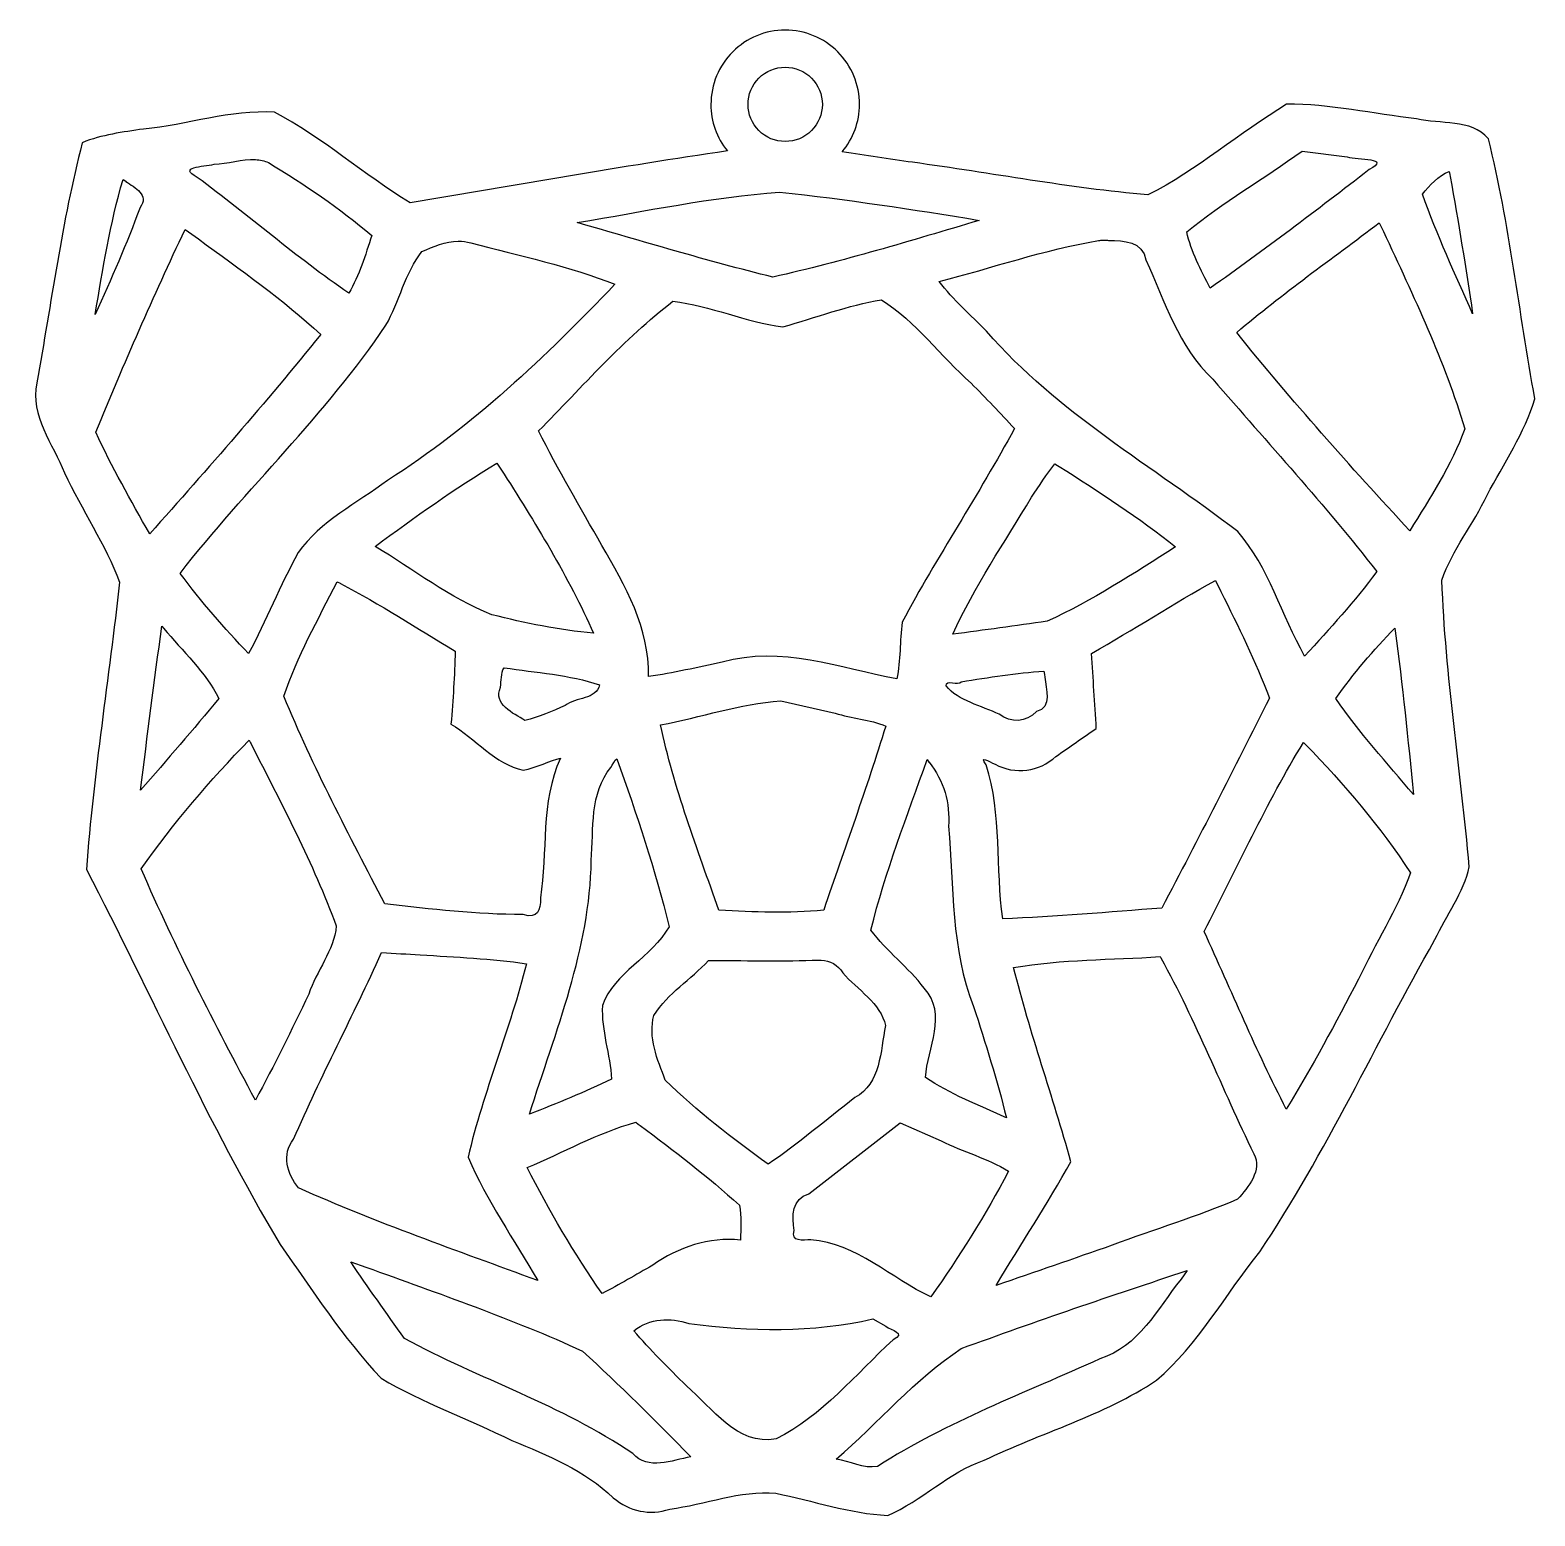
# Model space of a CAD drawing. Extents: x 11.1 to 48.4, y 53.6 to 90.5.
import ezdxf

# ---------------------------------------------------------------- set-up
doc = ezdxf.new("R2010")
doc.units = 0
doc.layers.add('Layer_1', color=7, linetype='CONTINUOUS')

msp = doc.modelspace()

# ---------------------------------------------------------------- linework, layer by layer
at = {"layer": 'Layer_1', "color": 7}
for points in [[(29.817438, 90.451919), (29.817438, 90.451919)], [(29.817438, 89.530839), (29.817438, 89.530839)], [(42.635399, 87.45), (43.755468, 87.305031)], [(42.635399, 87.45), (42.635399, 87.45)], [(16.685287, 87.239437), (16.685287, 87.239437)], [(46.283341, 86.947842), (46.298776, 86.867917), (46.308145, 86.819408)], [(46.283341, 86.947842), (46.283341, 86.947842)], [(13.396185, 86.746649), (13.464535, 86.702551), (13.467843, 86.700898)], [(13.396185, 86.746649), (13.396185, 86.746649)], [(29.677431, 86.435214), (29.677431, 86.435214)], [(14.934627, 85.506415), (15.265907, 85.272148)], [(14.934627, 85.506415), (14.934627, 85.506415)], [(44.547014, 85.675088), (44.652297, 85.456255)], [(44.547014, 85.675088), (44.547014, 85.675088)], [(21.710165, 85.216476), (21.710165, 85.216476)], [(37.710841, 85.243485), (37.710841, 85.243485)], [(32.206957, 83.760715), (32.206957, 83.760715)], [(22.670382, 79.709285), (22.766293, 79.563213)], [(22.670382, 79.709285), (22.670382, 79.709285)], [(36.500923, 79.697158), (36.570378, 79.654715), (36.612822, 79.628256)], [(36.500923, 79.697158), (36.500923, 79.697158)], [(18.706042, 76.769102), (18.778251, 76.732171), (18.792583, 76.725005)], [(18.706042, 76.769102), (18.706042, 76.769102)], [(40.485108, 76.800519), (40.621258, 76.529324)], [(40.485108, 76.800519), (40.485108, 76.800519)], [(14.36026, 75.665018), (14.399397, 75.619817)], [(14.36026, 75.665018), (14.36026, 75.665018)], [(44.937827, 75.620921), (44.946646, 75.555327)], [(44.937827, 75.620921), (44.937827, 75.620921)], [(22.845117, 74.639205), (22.845117, 74.639205)], [(36.233035, 74.551011), (36.244609, 74.470535), (36.253428, 74.406042)], [(36.233035, 74.551011), (36.233035, 74.551011)], [(29.706646, 73.812935), (31.056021, 73.508662)], [(29.706646, 73.812935), (29.706646, 73.812935)], [(16.521024, 72.842796), (16.559058, 72.771137), (16.571185, 72.747986)], [(16.521024, 72.842796), (16.521024, 72.842796)], [(42.670126, 72.783814), (42.721389, 72.732551)], [(42.670126, 72.783814), (42.670126, 72.783814)], [(25.638676, 72.381427), (25.638676, 72.381427)], [(33.335846, 72.361584), (33.382701, 72.295437), (33.384905, 72.292132)], [(33.335846, 72.361584), (33.335846, 72.361584)], [(19.810126, 67.571523), (19.810126, 67.571523)], [(30.710409, 67.38411), (30.710409, 67.38411)], [(39.113686, 67.471754), (39.130772, 67.441988)], [(39.113686, 67.471754), (39.113686, 67.471754)], [(26.109414, 63.363547), (26.175009, 63.316142), (26.219106, 63.284172)], [(26.109414, 63.363547), (26.109414, 63.363547)], [(30.402279, 61.593593), (32.671631, 63.349216), (32.671631, 63.349216)], [(32.671631, 63.349216), (33.683112, 62.90714)], [(19.042834, 59.906875), (19.420968, 59.77348)], [(19.042834, 59.906875), (19.042834, 59.906875)], [(39.785617, 59.685285), (39.63293, 59.474722)], [(39.785617, 59.685285), (39.785617, 59.685285)], [(31.993637, 58.485291), (32.310036, 58.308351)], [(31.993637, 58.485291), (31.993637, 58.485291)]]:
    msp.add_lwpolyline(points, dxfattribs=at)
for points in [[(29.817438, 90.451919), (29.328867, 90.45192), (28.860305, 90.257836), (28.514833, 89.912363)], [(31.120045, 89.912364), (30.774572, 90.257837), (30.30601, 90.45192), (29.817438, 90.451919)], [(28.514833, 89.912363), (28.169361, 89.566891), (27.975277, 89.09833), (27.975278, 88.609758)], [(31.659601, 88.609758), (31.659602, 89.09833), (31.465518, 89.566892), (31.120045, 89.912364)], [(28.896358, 88.609758), (28.896358, 88.854044), (28.9934, 89.088325), (29.166136, 89.261061)], [(29.166136, 89.261061), (29.338872, 89.433797), (29.573152, 89.530839), (29.817438, 89.530839)], [(29.817438, 89.530839), (30.061724, 89.53084), (30.296006, 89.433798), (30.468743, 89.261062)], [(30.468743, 89.261062), (30.641479, 89.088326), (30.738522, 88.854045), (30.738521, 88.609758)], [(17.155473, 88.412423), (16.055161, 88.487488), (14.991413, 88.096549), (13.903854, 87.996255)], [(27.975278, 88.609758), (27.975845, 88.189693), (28.11996, 87.782438), (28.38373, 87.455512)], [(29.166135, 87.958454), (28.993398, 88.131191), (28.896357, 88.365472), (28.896358, 88.609758)], [(30.738521, 88.609758), (30.738522, 88.365472), (30.64148, 88.13119), (30.468744, 87.958453)], [(31.231307, 87.431811), (31.507367, 87.762329), (31.658909, 88.179118), (31.659601, 88.609758)], [(42.250651, 88.610859), (41.07894, 87.90249), (40.041678, 86.982126), (38.813825, 86.365208)], [(45.47526, 88.253673), (44.406473, 88.364789), (43.31823, 88.631357), (42.250651, 88.610859)], [(20.517335, 86.171181), (19.36435, 86.866539), (18.347408, 87.790634), (17.155473, 88.412423)], [(47.256237, 87.755373), (46.816464, 88.265808), (46.063275, 88.099396), (45.47526, 88.253673)], [(13.903854, 87.996255), (13.390873, 87.923718), (12.869368, 87.855059), (12.385807, 87.658909)], [(29.817438, 87.688675), (29.573152, 87.688675), (29.338871, 87.785717), (29.166135, 87.958454)], [(30.468744, 87.958453), (30.296007, 87.785716), (30.061725, 87.688674), (29.817438, 87.688675)], [(48.408827, 81.308909), (48.014472, 83.45204), (47.778729, 85.642369), (47.256237, 87.755373)], [(12.385807, 87.658909), (11.879839, 85.699503), (11.623728, 83.68668), (11.255265, 81.699722)], [(28.38373, 87.455512), (25.755121, 87.068348), (23.138359, 86.606299), (20.517335, 86.171181)], [(32.975352, 87.172739), (32.396249, 87.251146), (31.81457, 87.350556), (31.231307, 87.431811)], [(39.774591, 85.445229), (40.674917, 86.189536), (41.688594, 86.766221), (42.635399, 87.45)], [(15.238346, 86.799015), (14.743441, 87.070024), (15.377131, 87.059571), (15.65286, 87.122577)], [(15.65286, 87.122577), (15.979312, 87.136378), (16.351087, 87.258047), (16.685287, 87.239437)], [(16.685287, 87.239437), (16.796686, 87.233234), (16.903835, 87.211613), (17.003889, 87.16502)], [(17.003889, 87.16502), (17.900369, 86.626069), (18.767447, 86.034066), (19.565386, 85.356484)], [(38.813825, 86.365208), (36.857076, 86.534502), (34.925714, 86.909003), (32.975352, 87.172739)], [(44.298416, 86.990839), (43.002781, 85.987358), (41.697504, 84.993941), (40.358328, 84.05231)], [(43.755468, 87.305031), (44.012406, 87.226201), (44.872882, 87.2953), (44.298416, 86.990839)], [(45.617474, 86.384501), (45.800337, 86.611125), (46.011087, 86.83138), (46.283341, 86.947842)], [(12.707717, 83.401325), (12.895984, 84.525032), (13.076173, 85.65492), (13.396185, 86.746649)], [(13.467843, 86.700898), (13.688589, 86.546381), (14.05503, 86.356815), (13.817865, 86.052119)], [(18.993776, 83.928284), (17.693429, 84.818848), (16.505594, 85.862274), (15.238346, 86.799015)], [(46.308145, 86.819408), (46.521065, 85.687119), (46.688928, 84.552162), (46.865424, 83.413452)], [(24.66082, 85.677292), (26.328113, 85.958151), (27.992881, 86.307931), (29.677431, 86.435214)], [(29.677431, 86.435214), (31.334419, 86.257309), (32.986035, 86.005022), (34.629547, 85.732966)], [(46.865424, 83.413452), (46.425488, 84.39475), (45.985791, 85.37114), (45.617474, 86.384501)], [(13.817865, 86.052119), (13.495074, 85.150397), (13.100947, 84.277949), (12.707717, 83.401325)], [(12.725907, 80.479331), (13.416894, 82.175941), (14.153867, 83.850236), (14.934627, 85.506415)], [(29.514823, 84.325159), (27.882635, 84.725184), (26.275563, 85.215206), (24.66082, 85.677292)], [(34.629547, 85.732966), (32.936008, 85.224178), (31.239852, 84.71777), (29.514823, 84.325159)], [(41.013724, 82.949879), (42.145977, 83.919962), (43.363989, 84.769657), (44.547014, 85.675088)], [(44.652297, 85.456255), (45.398326, 83.855697), (46.167198, 82.23553), (46.67195, 80.561464)], [(15.265907, 85.272148), (16.300306, 84.514158), (17.38128, 83.758497), (18.298143, 82.90027)], [(19.565386, 85.356484), (19.40643, 84.869625), (19.261697, 84.369147), (18.993776, 83.928284)], [(20.807826, 84.959059), (21.087527, 85.079618), (21.399996, 85.211157), (21.710165, 85.216476)], [(21.710165, 85.216476), (21.813554, 85.218249), (21.916757, 85.205995), (22.018294, 85.174583)], [(22.018294, 85.174583), (23.203788, 84.874245), (24.521997, 84.571895), (25.596784, 84.147119)], [(33.634604, 84.213814), (34.949212, 84.555924), (36.243325, 85.004959), (37.584064, 85.233012)], [(37.584064, 85.233012), (37.62638, 85.238713), (37.668485, 85.242427), (37.710841, 85.243485)], [(37.710841, 85.243485), (37.7532, 85.244543), (37.795683, 85.242616), (37.838174, 85.237423)], [(37.838174, 85.237423), (38.216185, 85.240245), (38.683873, 85.205227), (38.762562, 84.7518)], [(40.358328, 84.05231), (40.1223, 84.494027), (39.883125, 84.964545), (39.774591, 85.445229)], [(19.914857, 83.129576), (20.254539, 83.716175), (20.386311, 84.427538), (20.807826, 84.959059)], [(38.762562, 84.7518), (39.235208, 83.731525), (39.562267, 82.588293), (40.420064, 81.796736)], [(25.596784, 84.147119), (23.882525, 82.351407), (22.061841, 80.623078), (19.958954, 79.284848)], [(34.811451, 82.981849), (34.410469, 83.38368), (33.985194, 83.765149), (33.634604, 84.213814)], [(23.701706, 80.509648), (24.785095, 81.602528), (25.817752, 82.79865), (27.033251, 83.727091)], [(27.033251, 83.727091), (27.964062, 83.623247), (28.836462, 83.20154), (29.75901, 83.093194)], [(29.75901, 83.093194), (30.576099, 83.318117), (31.37025, 83.628954), (32.206957, 83.760715)], [(32.206957, 83.760715), (33.054519, 83.226274), (33.674013, 82.358234), (34.430561, 81.692006)], [(18.298143, 82.90027), (16.94911, 81.212948), (15.496073, 79.579892), (14.058194, 77.95642)], [(14.810603, 76.977461), (16.447891, 79.074542), (18.425422, 80.913677), (19.914857, 83.129576)], [(41.037978, 78.018156), (38.928582, 79.632555), (36.572354, 80.95605), (34.811451, 82.981849)], [(45.306036, 78.035795), (43.826309, 79.630026), (42.381878, 81.258473), (41.013724, 82.949879)], [(40.420064, 81.796736), (41.786488, 80.215104), (43.20115, 78.673191), (44.486932, 77.023763)], [(11.255265, 81.699722), (11.092261, 80.887662), (11.656692, 80.186385), (11.946489, 79.470057)], [(34.430561, 81.692006), (34.794817, 81.324248), (35.155657, 80.952686), (35.501572, 80.567526)], [(47.222613, 78.916636), (47.646449, 79.694107), (48.151584, 80.465251), (48.408827, 81.308909)], [(14.058194, 77.95642), (13.595019, 78.784386), (13.111845, 79.618006), (12.725907, 80.479331)], [(25.267708, 77.671993), (24.73853, 78.616264), (24.184808, 79.542794), (23.701706, 80.509648)], [(35.501572, 80.567526), (34.619077, 78.942276), (33.587919, 77.393465), (32.715731, 75.768094)], [(46.67195, 80.561464), (46.336359, 79.659769), (45.809143, 78.847441), (45.306036, 78.035795)], [(19.646415, 77.64829), (20.633603, 78.364711), (21.620047, 79.086692), (22.670382, 79.709285)], [(22.766293, 79.563213), (23.60423, 78.260105), (24.456141, 76.868213), (25.064861, 75.490833)], [(35.925455, 78.864269), (36.10879, 79.148611), (36.306373, 79.437962), (36.500923, 79.697158)], [(36.612822, 79.628256), (37.596349, 79.009953), (38.614031, 78.341041), (39.497881, 77.636716)], [(11.946489, 79.470057), (12.372454, 78.556797), (12.966063, 77.690375), (13.308542, 76.760283)], [(19.958954, 79.284848), (19.20602, 78.716837), (18.290148, 78.27729), (17.73921, 77.492847)], [(33.97195, 75.467132), (34.516142, 76.654977), (35.254799, 77.745665), (35.925455, 78.864269)], [(46.101993, 76.811546), (46.361519, 77.564975), (46.885321, 78.196142), (47.222613, 78.916636)], [(42.698789, 74.928043), (42.125827, 75.934298), (41.812199, 77.132997), (41.037978, 78.018156)], [(22.543051, 75.952752), (21.499025, 76.36798), (20.602858, 77.073203), (19.646415, 77.64829)], [(26.426914, 74.420923), (26.457944, 75.618223), (25.848799, 76.673756), (25.267708, 77.671993)], [(39.497881, 77.636716), (38.467507, 76.975108), (37.421445, 76.300904), (36.314064, 75.789591)], [(17.73921, 77.492847), (17.294097, 76.675151), (16.94829, 75.808771), (16.512205, 74.986471)], [(16.512205, 74.986471), (15.909628, 75.618686), (15.335417, 76.279001), (14.810603, 76.977461)], [(44.486932, 77.023763), (43.942265, 76.277677), (43.322409, 75.609993), (42.698789, 74.928043)], [(13.308542, 76.760283), (13.054529, 74.387172), (12.65824, 72.004864), (12.491641, 69.633619)], [(17.385881, 73.930895), (17.70823, 74.909334), (18.236632, 75.836451), (18.706042, 76.769102)], [(18.792583, 76.725005), (19.768943, 76.218027), (20.688407, 75.611176), (21.632995, 75.049311)], [(37.414841, 74.993086), (38.448223, 75.57835), (39.444318, 76.227989), (40.485108, 76.800519)], [(40.621258, 76.529324), (41.053608, 75.663254), (41.480376, 74.79182), (41.823459, 73.885694)], [(46.781091, 69.700869), (46.574055, 72.075126), (46.188839, 74.438712), (46.101993, 76.811546)], [(25.064861, 75.490833), (24.215894, 75.574662), (23.367668, 75.739152), (22.543051, 75.952752)], [(32.715731, 75.768094), (32.662379, 75.299868), (32.676437, 74.82469), (32.585643, 74.360841)], [(36.314064, 75.789591), (35.532413, 75.68089), (34.754281, 75.56917), (33.97195, 75.467132)], [(13.83385, 71.599805), (13.998618, 72.957288), (14.169164, 74.310876), (14.36026, 75.665018)], [(14.399397, 75.619817), (14.865489, 75.055497), (15.456224, 74.517003), (15.773025, 73.876325)], [(43.473246, 73.870813), (43.899334, 74.493429), (44.410797, 75.07595), (44.937827, 75.620921)], [(44.946646, 75.555327), (45.12463, 74.20723), (45.262244, 72.84785), (45.397539, 71.491214)], [(21.632995, 75.049311), (21.625524, 74.439736), (21.574546, 73.846957), (21.529917, 73.239118)], [(32.585643, 74.360841), (31.173372, 74.630408), (29.709646, 75.187241), (28.256397, 74.773701)], [(22.754718, 74.154686), (22.781797, 74.315002), (22.760574, 74.4946), (22.845117, 74.639205)], [(22.845117, 74.639205), (23.630675, 74.51588), (24.475366, 74.466087), (25.212035, 74.213117)], [(28.256397, 74.773701), (27.647375, 74.652955), (27.043428, 74.500659), (26.426914, 74.420923)], [(37.532248, 73.133284), (37.49305, 73.753262), (37.453931, 74.373101), (37.414841, 74.993086)], [(33.805481, 74.192171), (33.793628, 74.363189), (34.116038, 74.176651), (34.183616, 74.289735)], [(34.183616, 74.289735), (34.865366, 74.396415), (35.547331, 74.514723), (36.233035, 74.551011)], [(36.253428, 74.406042), (36.280691, 74.10955), (36.450019, 73.660662), (36.053339, 73.548902)], [(19.892808, 68.778686), (19.014246, 70.46848), (18.097398, 72.187394), (17.385881, 73.930895)], [(23.363811, 73.330069), (23.074249, 73.509238), (22.573949, 73.727512), (22.754718, 74.154686)], [(25.212035, 74.213117), (25.141129, 73.843731), (24.610746, 73.908851), (24.364266, 73.70214)], [(35.126193, 73.482757), (34.692099, 73.698959), (34.110013, 73.805207), (33.805481, 74.192171)], [(15.773025, 73.876325), (15.145705, 73.106072), (14.483428, 72.355999), (13.83385, 71.599805)], [(24.364266, 73.70214), (24.037984, 73.562635), (23.706632, 73.415323), (23.363811, 73.330069)], [(26.725121, 73.221479), (27.718875, 73.403137), (28.691558, 73.750724), (29.706646, 73.812935)], [(36.053339, 73.548902), (35.78643, 73.278519), (35.422857, 73.264822), (35.126193, 73.482757)], [(41.823459, 73.885694), (40.953317, 72.13956), (40.064543, 70.402686), (39.156129, 68.67616)], [(45.397539, 71.491214), (44.743249, 72.272131), (44.045863, 73.03219), (43.473246, 73.870813)], [(21.529917, 73.239118), (22.137616, 72.887844), (22.615659, 72.238671), (23.32247, 72.099205)], [(28.174818, 68.625448), (27.635136, 70.130477), (27.049821, 71.685371), (26.725121, 73.221479)], [(32.311137, 73.190062), (31.835979, 71.655315), (31.290006, 70.14428), (30.772145, 68.623794)], [(31.056021, 73.508662), (31.470738, 73.387727), (31.908736, 73.353277), (32.311137, 73.190062)], [(13.847079, 69.6474), (14.648863, 70.783485), (15.553822, 71.844646), (16.521024, 72.842796)], [(36.529035, 72.438202), (36.866621, 72.665289), (37.194465, 72.906406), (37.532248, 73.133284)], [(40.206744, 68.093524), (41.018302, 69.659755), (41.751902, 71.284622), (42.670126, 72.783814)], [(16.571185, 72.747986), (17.325067, 71.269881), (18.112435, 69.78903), (18.684544, 68.234084)], [(34.799874, 72.230947), (34.606397, 72.485773), (34.869713, 72.308227), (35.024218, 72.246932)], [(35.024218, 72.246932), (35.514173, 71.973777), (36.120705, 72.055667), (36.529035, 72.438202)], [(42.721389, 72.732551), (43.680293, 71.751934), (44.578812, 70.692229), (45.326433, 69.547078)], [(23.32247, 72.099205), (23.630844, 72.148933), (24.017997, 72.350756), (24.241345, 72.390797)], [(24.241345, 72.390797), (23.743228, 71.309858), (23.931725, 70.066903), (23.745252, 68.929717)], [(25.008637, 69.858516), (25.067478, 70.641316), (24.965036, 71.525583), (25.494809, 72.166453)], [(25.494809, 72.166453), (25.537884, 72.227769), (25.595096, 72.353637), (25.638676, 72.381427)], [(25.638676, 72.381427), (26.134014, 71.011874), (26.601976, 69.621198), (26.936788, 68.213138)], [(31.944578, 68.132109), (32.297045, 69.576345), (32.843659, 70.961861), (33.335846, 72.361584)], [(33.384905, 72.292132), (33.754464, 71.8445), (33.909155, 71.274933), (33.869424, 70.704079)], [(35.21108, 68.40937), (35.034048, 69.664254), (35.199255, 70.999439), (34.799874, 72.230947)], [(33.869424, 70.704079), (34.00307, 69.212447), (33.919487, 67.657679), (34.490643, 66.238133)], [(23.474605, 63.562536), (24.124097, 65.620783), (24.972253, 67.668277), (25.008637, 69.858516)], [(12.491641, 69.633619), (14.097703, 66.536732), (15.507568, 63.330922), (17.292174, 60.330759)], [(16.680877, 63.913107), (15.668738, 65.792532), (14.701613, 67.691241), (13.847079, 69.6474)], [(45.326433, 69.547078), (44.982934, 68.635153), (44.455944, 67.794597), (44.033282, 66.914475)], [(45.927809, 67.893434), (46.208752, 68.49094), (46.647509, 69.064111), (46.781091, 69.700869)], [(23.32247, 68.514102), (22.17443, 68.519747), (21.037153, 68.650814), (19.892808, 68.778686)], [(23.745252, 68.929717), (23.76061, 68.620873), (23.677432, 68.403773), (23.32247, 68.514102)], [(39.156129, 68.67616), (37.840796, 68.573522), (36.525739, 68.466198), (35.21108, 68.40937)], [(30.772145, 68.623794), (29.906476, 68.543575), (29.043715, 68.571521), (28.174818, 68.625448)], [(18.684544, 68.234084), (18.631158, 67.618831), (18.188652, 67.118988), (18.002691, 66.539648)], [(26.936788, 68.213138), (26.519777, 67.459523), (25.574954, 67.075788), (25.283143, 66.261286)], [(33.265841, 66.686824), (32.87154, 67.210097), (32.330204, 67.601746), (31.944578, 68.132109)], [(42.244589, 63.689866), (41.499068, 65.128965), (40.882784, 66.621004), (40.206744, 68.093524)], [(17.626762, 62.945725), (18.305173, 64.507368), (19.104971, 66.018346), (19.810126, 67.571523)], [(19.810126, 67.571523), (20.128101, 67.553912), (20.445753, 67.536211), (20.763728, 67.518606)], [(41.585334, 60.152166), (43.238866, 62.611388), (44.461492, 65.324004), (45.927809, 67.893434)], [(20.763728, 67.518606), (21.644919, 67.459534), (22.541196, 67.426443), (23.402947, 67.295365)], [(23.402947, 67.295365), (22.994948, 65.67859), (22.332779, 64.125383), (21.953251, 62.495934)], [(26.563064, 66.015993), (26.913307, 66.570799), (27.4689, 66.904033), (27.914093, 67.373086)], [(27.914093, 67.373086), (28.77194, 67.383613), (29.635252, 67.349383), (30.486615, 67.38356)], [(30.486615, 67.38356), (30.562632, 67.389633), (30.637726, 67.39044), (30.710409, 67.38411)], [(30.710409, 67.38411), (30.928454, 67.365119), (31.122908, 67.280165), (31.244534, 67.068264)], [(35.482829, 67.201659), (36.680374, 67.408596), (37.910166, 67.393979), (39.113686, 67.471754)], [(36.90276, 62.386793), (36.455641, 63.999504), (35.885332, 65.576336), (35.482829, 67.201659)], [(39.130772, 67.441988), (40.006521, 65.874266), (40.648204, 64.190046), (41.440365, 62.581371)], [(31.244534, 67.068264), (31.605624, 66.660075), (32.186462, 66.310497), (32.303421, 65.760782)], [(44.033282, 66.914475), (43.464469, 65.822134), (42.886969, 64.738048), (42.244589, 63.689866)], [(18.002691, 66.539648), (17.581622, 65.654367), (17.146469, 64.775914), (16.680877, 63.913107)], [(33.298364, 64.476451), (33.342083, 65.195511), (33.851932, 66.049857), (33.265841, 66.686824)], [(25.283143, 66.261286), (25.253351, 65.641142), (25.476224, 65.045831), (25.511897, 64.43125)], [(34.490643, 66.238133), (34.777909, 65.319968), (35.079201, 64.409059), (35.302582, 63.471584)], [(26.844735, 64.410303), (26.651618, 64.906919), (26.408444, 65.488861), (26.563064, 66.015993)], [(32.303421, 65.760782), (32.177919, 65.134915), (32.191926, 64.319456), (31.543295, 63.978701)], [(25.511897, 64.43125), (24.845631, 64.115012), (24.16249, 63.837025), (23.474605, 63.562536)], [(29.395208, 62.325057), (28.506443, 62.960858), (27.623801, 63.646861), (26.844735, 64.410303)], [(35.302582, 63.471584), (34.631788, 63.789516), (33.88756, 64.063117), (33.298364, 64.476451)], [(31.543295, 63.978701), (30.8294, 63.416466), (30.141539, 62.834042), (29.395208, 62.325057)], [(23.415074, 62.239066), (24.310985, 62.612686), (25.166451, 63.103346), (26.109414, 63.363547)], [(26.219106, 63.284172), (27.064387, 62.664561), (27.903328, 62.008017), (28.683591, 61.308616)], [(17.74803, 61.737461), (17.461082, 62.076769), (17.326809, 62.570223), (17.626762, 62.945725)], [(33.683112, 62.90714), (34.227677, 62.628849), (34.828627, 62.471674), (35.352742, 62.151975)], [(21.953251, 62.495934), (22.425749, 61.42133), (23.091866, 60.448967), (23.68076, 59.437791)], [(35.048472, 59.31928), (35.667891, 60.340933), (36.317504, 61.344783), (36.90276, 62.386793)], [(41.440365, 62.581371), (41.654538, 62.178197), (41.302435, 61.750559), (41.037425, 61.459097)], [(25.276528, 59.117536), (24.586867, 60.099113), (23.957964, 61.187266), (23.415074, 62.239066)], [(35.352742, 62.151975), (34.795296, 61.06365), (34.125521, 60.03771), (33.430656, 59.0332)], [(23.68076, 59.437791), (21.695692, 60.177444), (19.67312, 60.872021), (17.74803, 61.737461)], [(30.041232, 60.680782), (29.976586, 61.031717), (29.99061, 61.475156), (30.402279, 61.593593)], [(28.683591, 61.308616), (28.738644, 61.023484), (28.708793, 60.732372), (28.710599, 60.444311)], [(41.037425, 61.459097), (40.035765, 61.019799), (38.959254, 60.705719), (37.928019, 60.316427)], [(28.710599, 60.444311), (27.929384, 60.521369), (27.164468, 60.268314), (26.532747, 59.817577)], [(30.451888, 60.449823), (30.259906, 60.447847), (29.955101, 60.384725), (30.041232, 60.680782)], [(17.292174, 60.330759), (18.093027, 59.205426), (18.851386, 58.021004), (19.794141, 57.015751)], [(33.430656, 59.0332), (32.451853, 59.487394), (31.580991, 60.363426), (30.451888, 60.449823)], [(37.928019, 60.316427), (36.969342, 59.97894), (36.009998, 59.6474), (35.048472, 59.31928)], [(39.02108, 56.966142), (40.067478, 57.858365), (40.731762, 59.092035), (41.585334, 60.152166)], [(20.374019, 58.000221), (19.931298, 58.636322), (19.47224, 59.261526), (19.042834, 59.906875)], [(19.420968, 59.77348), (21.221901, 59.11435), (23.054846, 58.488395), (24.790356, 57.689336)], [(26.532747, 59.817577), (26.115602, 59.581563), (25.702158, 59.338177), (25.276528, 59.117536)], [(34.184717, 57.752726), (36.036845, 58.431826), (37.909418, 59.068331), (39.785617, 59.685285)], [(39.63293, 59.474722), (39.045566, 58.732371), (38.580797, 57.797289), (37.618789, 57.496409)], [(26.066419, 58.191492), (26.45673, 58.513976), (26.968409, 58.521666), (27.427921, 58.377253)], [(27.427921, 58.377253), (28.940881, 58.165019), (30.497055, 58.148848), (31.993637, 58.485291)], [(32.310036, 58.308351), (32.443327, 58.196129), (32.831016, 58.138959), (32.493037, 57.972109)], [(26.037756, 55.148786), (24.278079, 56.342434), (22.230675, 57.00063), (20.374019, 58.000221)], [(27.366736, 56.830543), (26.925558, 57.269415), (26.452993, 57.731907), (26.066419, 58.191492)], [(32.493037, 57.972109), (31.566973, 57.116775), (30.739543, 56.078003), (29.591993, 55.50928)], [(24.790356, 57.689336), (25.713647, 56.845029), (26.600195, 55.961583), (27.475326, 55.067757)], [(31.08248, 55.012634), (32.128889, 55.906268), (33.040794, 57.003031), (34.184717, 57.752726)], [(37.618789, 57.496409), (35.766352, 56.653603), (33.8303, 55.934877), (32.10829, 54.830733)], [(19.794141, 57.015751), (20.830685, 56.413534), (21.963422, 55.998484), (23.039696, 55.474002)], [(29.591993, 55.50928), (28.626562, 55.339091), (28.006173, 56.278965), (27.366736, 56.830543)], [(34.749715, 54.980113), (36.159276, 55.666695), (37.713917, 56.086049), (39.02108, 56.966142)], [(23.039696, 55.474002), (23.934575, 55.106272), (24.844811, 54.728086), (25.555443, 54.050764)], [(27.475326, 55.067757), (27.003684, 54.979131), (26.423918, 54.721092), (26.037756, 55.148786)], [(32.10829, 54.830733), (31.755213, 54.760446), (31.422518, 54.963885), (31.08248, 55.012634)], [(32.359645, 53.611996), (33.208344, 53.976793), (33.865422, 54.679846), (34.749715, 54.980113)], [(26.953325, 53.769645), (27.833139, 53.8846), (28.703352, 54.244543), (29.584275, 54.163213)], [(29.584275, 54.163213), (30.499315, 53.978983), (31.424101, 53.660882), (32.359645, 53.611996)], [(25.555443, 54.050764), (25.946445, 53.718588), (26.462648, 53.601695), (26.953325, 53.769645)]]:
    msp.add_open_spline(points, degree=3, dxfattribs=at)

doc.saveas('drawing.dxf')
